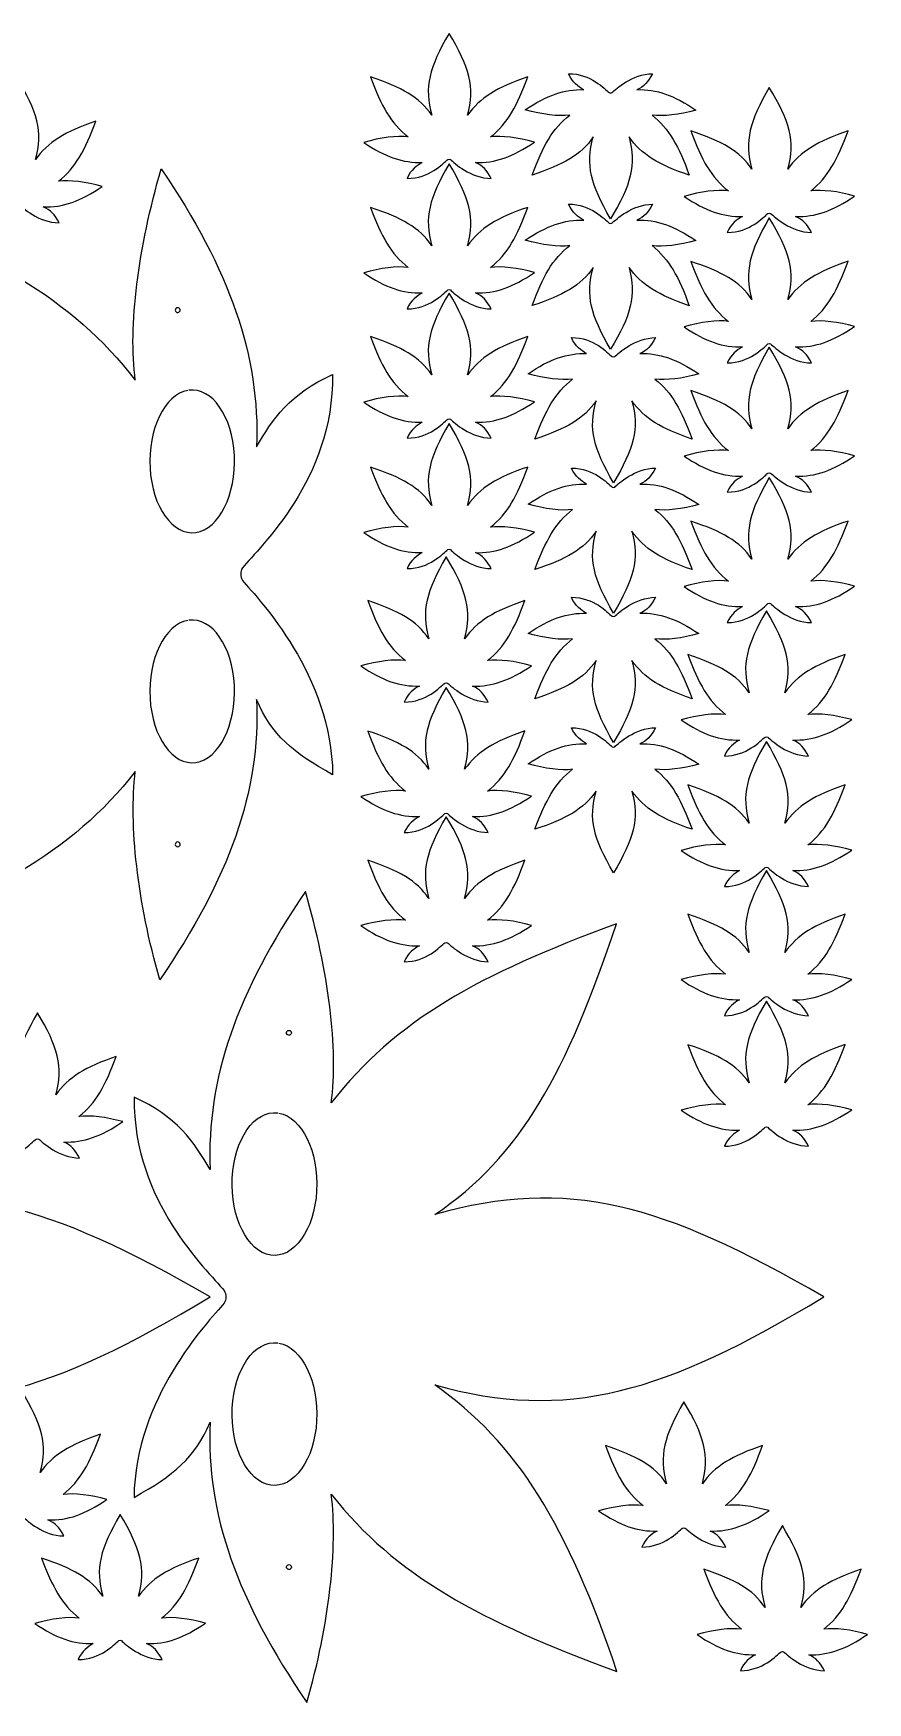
# Model space of a CAD drawing. Extents: x 21 to 5633, y 5 to 1405.
# Drawn here: x 4940 to 5633, y 5 to 1391 of the extents above; entities that cross this region are included whole.
import ezdxf

# ---------------------------------------------------------------- set-up
doc = ezdxf.new("R2010")
doc.units = 0
doc.layers.add('mascara_plano_de_corte', color=7, linetype='CONTINUOUS')

msp = doc.modelspace()

# ---------------------------------------------------------------- linework, layer by layer
at = {"layer": 'mascara_plano_de_corte', "color": 7}
for points in [[(5285.604868, 1390.849841)], [(5551.476861, 1346.052842)], [(5285.604868, 1282.541844)], [(5419.659865, 1236.970845)], [(5551.476861, 1237.744845)], [(5285.604868, 1175.283847)], [(5419.659865, 1128.662848)], [(5551.476861, 1130.486848)], [(5285.604868, 1066.974849)], [(5422.069864, 1017.892851)], [(5551.476861, 1022.17785)], [(5283.194868, 956.201852)], [(5422.069864, 909.584853)], [(5549.065861, 911.404853)], [(5283.194868, 847.892855)], [(5422.069864, 802.326856)], [(5549.065861, 803.095856)], [(5283.194868, 740.634857)], [(5422.069864, 694.017859)], [(5549.065861, 695.838859)], [(5549.065861, 587.529861)], [(4943.870876, 577.705862)], [(5087.128873, 341.967867)], [(5596.72986, 341.967867)], [(5480.542863, 254.79187)], [(5562.308861, 152.107872)]]:
    msp.add_lwpolyline(points, close=True, dxfattribs=at)
msp.add_lwpolyline([(5012.476875, 161.349872), (5012.476875, 161.349872), (5012.476875, 161.345872)], dxfattribs=at)
for points in [[(5285.604868, 1390.849841), (5269.202868, 1362.478842), (5264.687868, 1346.287842), (5271.218868, 1322.931843)], [(5300.960867, 1322.931843), (5307.390867, 1346.033842), (5302.440867, 1363.033842), (5285.604868, 1390.849841)], [(4942.210876, 1286.088844), (4948.636876, 1309.189843), (4943.690876, 1326.193843), (4926.851877, 1354.006842)], [(5271.218868, 1322.931843), (5261.104868, 1338.033843), (5246.401869, 1345.920842), (5220.460869, 1354.685842)], [(5220.460869, 1354.685842), (5229.358869, 1330.568843), (5237.292869, 1316.088843), (5251.737869, 1304.877843)], [(5350.995866, 1354.740842), (5325.667867, 1346.181842), (5311.050867, 1337.377843), (5300.960867, 1322.931843)], [(5320.050867, 1304.877843), (5334.288867, 1316.052843), (5342.167866, 1330.806843), (5350.995866, 1354.740842)], [(5348.874866, 1327.451843), (5366.554866, 1339.478843), (5381.452865, 1344.701842), (5397.421865, 1344.119842)], [(5384.808865, 1357.392842), (5403.194865, 1357.502842), (5414.745865, 1344.732842), (5418.558865, 1341.646842)], [(5397.421865, 1344.119842), (5392.733865, 1346.779842), (5388.026865, 1350.037842), (5384.808865, 1357.392842)], [(5420.745864, 1341.646842), (5424.167864, 1344.623842), (5437.397864, 1357.217842), (5454.644864, 1357.392842)], [(5454.644864, 1357.392842), (5450.812864, 1350.447842), (5447.726864, 1346.756842), (5441.526864, 1344.119842)], [(5441.526864, 1344.119842), (5457.698864, 1344.802842), (5472.640863, 1339.334843), (5490.468863, 1327.209843)], [(5551.476861, 1346.052842), (5535.073862, 1317.681843), (5530.558862, 1301.490843), (5537.089862, 1278.134844)], [(5566.831861, 1278.134844), (5573.261861, 1301.236843), (5568.315861, 1318.236843), (5551.476861, 1346.052842)], [(5418.558865, 1341.646842), (5419.183865, 1341.217842), (5420.167864, 1341.244842), (5420.745864, 1341.646842)], [(4992.245875, 1317.896843), (4966.913876, 1309.342843), (4952.296876, 1300.537843), (4942.210876, 1286.088844)], [(4961.300876, 1268.037844), (4975.538876, 1279.213844), (4983.417875, 1293.963844), (4992.245875, 1317.896843)], [(5385.792865, 1322.943843), (5376.358866, 1321.666843), (5362.851866, 1323.455843), (5348.874866, 1327.451843)], [(5354.515866, 1273.134844), (5363.413866, 1297.256844), (5371.347866, 1311.732843), (5385.792865, 1322.943843)], [(5490.468863, 1327.209843), (5476.761863, 1323.295843), (5463.390863, 1321.806843), (5454.104864, 1322.943843)], [(5454.104864, 1322.943843), (5468.343863, 1311.767843), (5476.222863, 1297.013844), (5485.050863, 1273.080844)], [(5251.737869, 1304.877843), (5242.304869, 1306.154843), (5228.796869, 1304.365843), (5214.81987, 1300.369843)], [(5356.413866, 1300.611843), (5342.706866, 1304.525843), (5329.335867, 1306.017843), (5320.050867, 1304.877843)], [(5405.272865, 1304.888843), (5395.159865, 1289.787844), (5380.456865, 1281.900844), (5354.515866, 1273.134844)], [(5419.659865, 1236.970845), (5403.257865, 1265.345844), (5398.741865, 1281.533844), (5405.272865, 1304.888843)], [(5435.015864, 1304.888843), (5441.444864, 1281.787844), (5436.499864, 1264.787844), (5419.659865, 1236.970845)], [(5485.050863, 1273.080844), (5459.722864, 1281.638844), (5445.104864, 1290.443844), (5435.015864, 1304.888843)], [(5537.089862, 1278.134844), (5526.979862, 1293.236844), (5512.272862, 1301.123843), (5486.331863, 1309.888843)], [(5486.331863, 1309.888843), (5495.229863, 1285.771844), (5503.163862, 1271.291844), (5517.608862, 1260.080844)], [(5616.86686, 1309.943843), (5591.53886, 1301.384843), (5576.921861, 1292.580844), (5566.831861, 1278.134844)], [(5585.92586, 1260.080844), (5600.15986, 1271.256844), (5608.03886, 1286.009844), (5616.86686, 1309.943843)], [(5214.81987, 1300.369843), (5232.499869, 1288.342844), (5247.397869, 1283.123844), (5263.366868, 1283.705844)], [(5307.472867, 1283.705844), (5323.644867, 1283.021844), (5338.585867, 1288.486844), (5356.413866, 1300.611843)], [(5025.112874, 1102.943848), (5019.038875, 1147.802847), (5027.546874, 1212.045846), (5046.546874, 1278.529844)], [(5046.546874, 1278.529844), (5103.745872, 1194.435846), (5128.581872, 1123.584848), (5125.812872, 1047.63185)], [(5250.753869, 1270.431844), (5269.140868, 1270.318844), (5280.690868, 1283.088844), (5284.503868, 1286.174844)], [(5263.366868, 1283.705844), (5258.679869, 1281.045844), (5253.972869, 1277.783844), (5250.753869, 1270.431844)], [(5285.604868, 1282.541844), (5269.202868, 1254.170845), (5264.687868, 1237.978845), (5271.218868, 1214.623846)], [(5284.503868, 1286.174844), (5285.128868, 1286.603844), (5286.112868, 1286.576844), (5286.690868, 1286.174844)], [(5300.960867, 1214.623846), (5307.390867, 1237.724845), (5302.440867, 1254.724845), (5285.604868, 1282.541844)], [(5286.690868, 1286.174844), (5290.112868, 1283.197844), (5303.343867, 1270.603844), (5320.589867, 1270.431844)], [(5320.589867, 1270.431844), (5316.757867, 1277.377844), (5313.671867, 1281.064844), (5307.472867, 1283.705844)], [(4948.722876, 1246.861845), (4964.890876, 1246.177845), (4979.835876, 1251.642845), (4997.659875, 1263.767844)], [(4997.659875, 1263.767844), (4983.956875, 1267.685844), (4970.581876, 1269.174844), (4961.300876, 1268.037844)], [(5517.608862, 1260.080844), (5508.179862, 1261.357844), (5494.671863, 1259.568845), (5480.690863, 1255.572845)], [(5622.284859, 1255.814845), (5608.58186, 1259.728845), (5595.20686, 1261.220844), (5585.92586, 1260.080844)], [(4788.22988, 1251.693845), (4902.933877, 1209.381846), (4971.792876, 1171.650847), (5025.112874, 1102.943848)], [(4927.940877, 1249.330845), (4931.362877, 1246.357845), (4944.589876, 1233.763845), (4961.839876, 1233.588845)], [(5384.808865, 1249.084845), (5403.194865, 1249.193845), (5414.745865, 1236.424845), (5418.558865, 1233.338845)], [(5397.421865, 1235.810845), (5392.733865, 1238.470845), (5388.026865, 1241.728845), (5384.808865, 1249.084845)], [(5420.745864, 1233.338845), (5424.167864, 1236.314845), (5437.397864, 1248.908845), (5454.644864, 1249.084845)], [(5454.644864, 1249.084845), (5450.812864, 1242.138845), (5447.726864, 1238.447845), (5441.526864, 1235.810845)], [(5480.690863, 1255.572845), (5498.370863, 1243.545845), (5513.269862, 1238.326845), (5529.237862, 1238.908845)], [(5573.343861, 1238.908845), (5589.51586, 1238.224845), (5604.45686, 1243.689845), (5622.284859, 1255.814845)], [(4961.839876, 1233.588845), (4958.007876, 1240.533845), (4954.921876, 1244.220845), (4948.722876, 1246.861845)], [(5271.218868, 1214.623846), (5261.104868, 1229.728845), (5246.401869, 1237.611845), (5220.460869, 1246.377845)], [(5220.460869, 1246.377845), (5229.358869, 1222.259845), (5237.292869, 1207.779846), (5251.737869, 1196.568846)], [(5350.995866, 1246.431845), (5325.667867, 1237.873845), (5311.050867, 1229.068845), (5300.960867, 1214.623846)], [(5320.050867, 1196.568846), (5334.288867, 1207.744846), (5342.167866, 1222.498845), (5350.995866, 1246.431845)], [(5348.874866, 1219.142846), (5366.554866, 1231.170845), (5381.452865, 1236.392845), (5397.421865, 1235.810845)], [(5418.558865, 1233.338845), (5419.183865, 1232.908845), (5420.167864, 1232.935845), (5420.745864, 1233.338845)], [(5441.526864, 1235.810845), (5457.698864, 1236.494845), (5472.640863, 1231.025845), (5490.468863, 1218.900846)], [(5516.624862, 1225.634845), (5535.011862, 1225.521845), (5546.562861, 1238.291845), (5550.374861, 1241.377845)], [(5529.237862, 1238.908845), (5524.550862, 1236.248845), (5519.843862, 1232.986845), (5516.624862, 1225.634845)], [(5551.476861, 1237.744845), (5535.073862, 1209.373846), (5530.558862, 1193.181846), (5537.089862, 1169.826847)], [(5550.374861, 1241.377845), (5550.999861, 1241.806845), (5551.983861, 1241.779845), (5552.562861, 1241.377845)], [(5566.831861, 1169.826847), (5573.261861, 1192.927846), (5568.315861, 1209.927846), (5551.476861, 1237.744845)], [(5552.562861, 1241.377845), (5555.983861, 1238.400845), (5569.214861, 1225.806845), (5586.46486, 1225.634845)], [(5586.46486, 1225.634845), (5582.62886, 1232.580845), (5579.546861, 1236.267845), (5573.343861, 1238.908845)], [(5385.792865, 1214.634846), (5376.358866, 1213.357846), (5362.851866, 1215.146846), (5348.874866, 1219.142846)], [(5354.515866, 1164.830847), (5363.413866, 1188.947846), (5371.347866, 1203.424846), (5385.792865, 1214.634846)], [(5490.468863, 1218.900846), (5476.761863, 1214.986846), (5463.390863, 1213.498846), (5454.104864, 1214.634846)], [(5454.104864, 1214.634846), (5468.343863, 1203.459846), (5476.222863, 1188.705846), (5485.050863, 1164.771847)], [(5251.737869, 1196.568846), (5242.304869, 1197.845846), (5228.796869, 1196.056846), (5214.81987, 1192.060846)], [(5214.81987, 1192.060846), (5232.499869, 1180.033846), (5247.397869, 1174.814847), (5263.366868, 1175.396847)], [(5307.472867, 1175.396847), (5323.644867, 1174.713847), (5338.585867, 1180.177846), (5356.413866, 1192.302846)], [(5356.413866, 1192.302846), (5342.706866, 1196.217846), (5329.335867, 1197.709846), (5320.050867, 1196.568846)], [(5405.272865, 1196.580846), (5395.159865, 1181.478846), (5380.456865, 1173.592847), (5354.515866, 1164.830847)], [(5419.659865, 1128.662848), (5403.257865, 1157.037847), (5398.741865, 1173.224847), (5405.272865, 1196.580846)], [(5435.015864, 1196.580846), (5441.444864, 1173.482847), (5436.499864, 1156.478847), (5419.659865, 1128.662848)], [(5485.050863, 1164.771847), (5459.722864, 1173.330847), (5445.104864, 1182.134846), (5435.015864, 1196.580846)], [(5537.089862, 1169.826847), (5526.979862, 1184.931846), (5512.272862, 1192.814846), (5486.331863, 1201.580846)], [(5486.331863, 1201.580846), (5495.229863, 1177.463847), (5503.163862, 1162.982847), (5517.608862, 1151.771847)], [(5616.86686, 1201.634846), (5591.53886, 1193.076846), (5576.921861, 1184.271846), (5566.831861, 1169.826847)], [(5585.92586, 1151.771847), (5600.15986, 1162.947847), (5608.03886, 1177.701847), (5616.86686, 1201.634846)], [(5250.753869, 1162.123847), (5269.140868, 1162.009847), (5280.690868, 1174.779847), (5284.503868, 1177.865847)], [(5284.503868, 1177.865847), (5285.128868, 1178.295847), (5286.112868, 1178.267847), (5286.690868, 1177.865847)], [(5286.690868, 1177.865847), (5290.112868, 1174.888847), (5303.343867, 1162.295847), (5320.589867, 1162.123847)], [(5263.366868, 1175.396847), (5258.679869, 1172.736847), (5253.972869, 1169.474847), (5250.753869, 1162.123847)], [(5285.604868, 1175.283847), (5269.202868, 1146.912847), (5264.687868, 1130.720848), (5271.218868, 1107.365848)], [(5300.960867, 1107.365848), (5307.390867, 1130.467848), (5302.440867, 1147.467847), (5285.604868, 1175.283847)], [(5320.589867, 1162.123847), (5316.757867, 1169.068847), (5313.671867, 1172.756847), (5307.472867, 1175.396847)], [(5060.112873, 1163.158847), (5059.011874, 1163.045847), (5058.202874, 1162.064847), (5058.308874, 1160.959847)], [(5058.308874, 1160.959847), (5058.413874, 1159.853847), (5059.390874, 1159.041847), (5060.495873, 1159.142847)], [(5062.327873, 1161.318847), (5062.237873, 1162.424847), (5061.269873, 1163.248847), (5060.163873, 1163.162847)], [(5060.495873, 1159.142847), (5061.601873, 1159.240847), (5062.421873, 1160.213847), (5062.327873, 1161.318847)], [(5517.608862, 1151.771847), (5508.179862, 1153.049847), (5494.671863, 1151.259847), (5480.690863, 1147.263847)], [(5622.284859, 1147.506847), (5608.58186, 1151.420847), (5595.20686, 1152.912847), (5585.92586, 1151.771847)], [(5271.218868, 1107.365848), (5261.104868, 1122.470848), (5246.401869, 1130.353848), (5220.460869, 1139.119848)], [(5220.460869, 1139.119848), (5229.358869, 1115.002848), (5237.292869, 1100.521848), (5251.737869, 1089.310849)], [(5350.995866, 1139.174848), (5325.667867, 1130.615848), (5311.050867, 1121.810848), (5300.960867, 1107.365848)], [(5320.050867, 1089.310849), (5334.288867, 1100.490848), (5342.167866, 1115.240848), (5350.995866, 1139.174848)], [(5387.218865, 1138.310848), (5405.604865, 1138.420848), (5417.155865, 1125.650848), (5420.968864, 1122.568848)], [(5399.831865, 1125.037848), (5395.147865, 1127.697848), (5390.437865, 1130.955848), (5387.218865, 1138.310848)], [(5423.159864, 1122.568848), (5426.577864, 1125.541848), (5439.808864, 1138.134848), (5457.058864, 1138.310848)], [(5457.058864, 1138.310848), (5453.222864, 1131.365848), (5450.140864, 1127.674848), (5443.937864, 1125.037848)], [(5480.690863, 1147.263847), (5498.370863, 1135.240848), (5513.269862, 1130.017848), (5529.237862, 1130.599848)], [(5573.343861, 1130.599848), (5589.51586, 1129.916848), (5604.45686, 1135.381848), (5622.284859, 1147.506847)], [(5351.284866, 1108.369848), (5368.964866, 1120.396848), (5383.862865, 1125.619848), (5399.831865, 1125.037848)], [(5420.968864, 1122.568848), (5421.593864, 1122.134848), (5422.577864, 1122.166848), (5423.159864, 1122.568848)], [(5443.937864, 1125.037848), (5460.108863, 1125.720848), (5475.050863, 1120.256848), (5492.878863, 1108.131848)], [(5516.624862, 1117.326848), (5535.011862, 1117.213848), (5546.562861, 1129.982848), (5550.374861, 1133.068848)], [(5529.237862, 1130.599848), (5524.550862, 1127.939848), (5519.843862, 1124.677848), (5516.624862, 1117.326848)], [(5551.476861, 1130.486848), (5535.073862, 1102.115848), (5530.558862, 1085.924849), (5537.089862, 1062.568849)], [(5550.374861, 1133.068848), (5550.999861, 1133.498848), (5551.983861, 1133.470848), (5552.562861, 1133.068848)], [(5566.831861, 1062.568849), (5573.261861, 1085.670849), (5568.315861, 1102.670848), (5551.476861, 1130.486848)], [(5552.562861, 1133.068848), (5555.983861, 1130.092848), (5569.214861, 1117.498848), (5586.46486, 1117.326848)], [(5586.46486, 1117.326848), (5582.62886, 1124.271848), (5579.546861, 1127.959848), (5573.343861, 1130.599848)], [(5107.366872, 1040.46785), (5105.772872, 1072.916849), (5088.917873, 1097.107849), (5069.632873, 1094.623849)], [(5188.94087, 1107.627848), (5189.46887, 1020.18585), (5128.733872, 965.248852), (5114.065872, 947.111852)], [(5125.812872, 1047.63185), (5138.460872, 1069.924849), (5153.964871, 1092.318849), (5188.94087, 1107.627848)], [(5388.202865, 1103.861848), (5378.772866, 1102.588848), (5365.265866, 1104.373848), (5351.284866, 1108.369848)], [(5356.925866, 1054.05685), (5365.823866, 1078.174849), (5373.757866, 1092.650849), (5388.202865, 1103.861848)], [(5492.878863, 1108.131848), (5479.175863, 1104.213848), (5465.800863, 1102.724848), (5456.519864, 1103.861848)], [(5456.519864, 1103.861848), (5470.753863, 1092.685849), (5478.632863, 1077.931849), (5487.460863, 1054.00285)], [(5068.769873, 1094.494849), (5049.530874, 1091.209849), (5035.476874, 1062.385849), (5037.308874, 1029.97085)], [(5251.737869, 1089.310849), (5242.304869, 1090.588849), (5228.796869, 1088.799849), (5214.81987, 1084.806849)], [(5214.81987, 1084.806849), (5232.499869, 1072.779849), (5247.397869, 1067.556849), (5263.366868, 1068.138849)], [(5307.472867, 1068.138849), (5323.644867, 1067.455849), (5338.585867, 1072.920849), (5356.413866, 1085.045849)], [(5356.413866, 1085.045849), (5342.706866, 1088.959849), (5329.335867, 1090.451849), (5320.050867, 1089.310849)], [(5407.683865, 1085.810849), (5397.573865, 1070.705849), (5382.866865, 1062.818849), (5356.925866, 1054.05685)], [(5422.069864, 1017.892851), (5405.667865, 1046.26385), (5401.151865, 1062.451849), (5407.683865, 1085.810849)], [(5437.425864, 1085.810849), (5443.854864, 1062.709849), (5438.909864, 1045.70585), (5422.069864, 1017.892851)], [(5487.460863, 1054.00285), (5462.132863, 1062.556849), (5447.515864, 1071.361849), (5437.425864, 1085.810849)], [(5537.089862, 1062.568849), (5526.979862, 1077.674849), (5512.272862, 1085.556849), (5486.331863, 1094.322849)], [(5486.331863, 1094.322849), (5495.229863, 1070.205849), (5503.163862, 1055.72485), (5517.608862, 1044.51385)], [(5616.86686, 1094.377849), (5591.53886, 1085.818849), (5576.921861, 1077.013849), (5566.831861, 1062.568849)], [(5585.92586, 1044.51385), (5600.15986, 1055.69385), (5608.03886, 1070.443849), (5616.86686, 1094.377849)], [(5250.753869, 1054.86585), (5269.140868, 1054.75285), (5280.690868, 1067.525849), (5284.503868, 1070.607849)], [(5263.366868, 1068.138849), (5258.679869, 1065.478849), (5253.972869, 1062.220849), (5250.753869, 1054.86585)], [(5285.604868, 1066.974849), (5269.202868, 1038.60385), (5264.687868, 1022.41285), (5271.218868, 999.056851)], [(5284.503868, 1070.607849), (5285.128868, 1071.037849), (5286.112868, 1071.009849), (5286.690868, 1070.607849)], [(5300.960867, 999.056851), (5307.390867, 1022.15885), (5302.440867, 1039.15885), (5285.604868, 1066.974849)], [(5286.690868, 1070.607849), (5290.112868, 1067.631849), (5303.343867, 1055.03785), (5320.589867, 1054.86585)], [(5320.589867, 1054.86585), (5316.757867, 1061.810849), (5313.671867, 1065.498849), (5307.472867, 1068.138849)], [(5075.433873, 976.599852), (5094.698873, 979.486852), (5108.960872, 1008.013851), (5107.366872, 1040.46785)], [(5517.608862, 1044.51385), (5508.179862, 1045.79185), (5494.671863, 1044.00285), (5480.690863, 1040.00985)], [(5480.690863, 1040.00985), (5498.370863, 1027.98285), (5513.269862, 1022.75985), (5529.237862, 1023.34285)], [(5573.343861, 1023.34285), (5589.51586, 1022.65885), (5604.45686, 1028.12385), (5622.284859, 1040.24885)], [(5622.284859, 1040.24885), (5608.58186, 1044.16285), (5595.20686, 1045.65485), (5585.92586, 1044.51385)], [(5037.308874, 1029.97085), (5039.140874, 997.556851), (5056.171874, 973.717852), (5075.433873, 976.599852)], [(5271.218868, 999.056851), (5261.104868, 1014.162851), (5246.401869, 1022.04585), (5220.460869, 1030.81085)], [(5220.460869, 1030.81085), (5229.358869, 1006.693851), (5237.292869, 992.213851), (5251.737869, 981.002851)], [(5350.995866, 1030.86585), (5325.667867, 1022.30685), (5311.050867, 1013.502851), (5300.960867, 999.056851)], [(5320.050867, 981.002851), (5334.288867, 992.181851), (5342.167866, 1006.931851), (5350.995866, 1030.86585)], [(5387.218865, 1030.00285), (5405.604865, 1030.11185), (5417.155865, 1017.342851), (5420.968864, 1014.259851)], [(5399.831865, 1016.728851), (5395.147865, 1019.388851), (5390.437865, 1022.64685), (5387.218865, 1030.00285)], [(5423.159864, 1014.259851), (5426.577864, 1017.232851), (5439.808864, 1029.82685), (5457.058864, 1030.00285)], [(5457.058864, 1030.00285), (5453.222864, 1023.05685), (5450.140864, 1019.369851), (5443.937864, 1016.728851)], [(5516.624862, 1010.068851), (5535.011862, 1009.955851), (5546.562861, 1022.72885), (5550.374861, 1025.81085)], [(5550.374861, 1025.81085), (5550.999861, 1026.24085), (5551.983861, 1026.21385), (5552.562861, 1025.81085)], [(5552.562861, 1025.81085), (5555.983861, 1022.83485), (5569.214861, 1010.240851), (5586.46486, 1010.068851)], [(5351.284866, 1000.060851), (5368.964866, 1012.088851), (5383.862865, 1017.310851), (5399.831865, 1016.728851)], [(5420.968864, 1014.259851), (5421.593864, 1013.826851), (5422.577864, 1013.857851), (5423.159864, 1014.259851)], [(5443.937864, 1016.728851), (5460.108863, 1017.412851), (5475.050863, 1011.947851), (5492.878863, 999.822851)], [(5529.237862, 1023.34285), (5524.550862, 1020.68185), (5519.843862, 1017.424851), (5516.624862, 1010.068851)], [(5551.476861, 1022.17785), (5535.073862, 993.806851), (5530.558862, 977.615852), (5537.089862, 954.259852)], [(5566.831861, 954.259852), (5573.261861, 977.361852), (5568.315861, 994.361851), (5551.476861, 1022.17785)], [(5586.46486, 1010.068851), (5582.62886, 1017.013851), (5579.546861, 1020.70185), (5573.343861, 1023.34285)], [(5388.202865, 995.552851), (5378.772866, 994.279851), (5365.265866, 996.064851), (5351.284866, 1000.060851)], [(5492.878863, 999.822851), (5479.175863, 995.904851), (5465.800863, 994.416851), (5456.519864, 995.552851)], [(5356.925866, 945.748852), (5365.823866, 969.865852), (5373.757866, 984.342851), (5388.202865, 995.552851)], [(5456.519864, 995.552851), (5470.753863, 984.377851), (5478.632863, 969.627852), (5487.460863, 945.693852)], [(5537.089862, 954.259852), (5526.979862, 969.365852), (5512.272862, 977.248852), (5486.331863, 986.013851)], [(5486.331863, 986.013851), (5495.229863, 961.896852), (5503.163862, 947.416852), (5517.608862, 936.205853)], [(5616.86686, 986.068851), (5591.53886, 977.509852), (5576.921861, 968.705852), (5566.831861, 954.259852)], [(5585.92586, 936.205853), (5600.15986, 947.384852), (5608.03886, 962.134852), (5616.86686, 986.068851)], [(5251.737869, 981.002851), (5242.304869, 982.279851), (5228.796869, 980.490851), (5214.81987, 976.498852)], [(5214.81987, 976.498852), (5232.499869, 964.470852), (5247.397869, 959.248852), (5263.366868, 959.830852)], [(5307.472867, 959.830852), (5323.644867, 959.146852), (5338.585867, 964.611852), (5356.413866, 976.736852)], [(5356.413866, 976.736852), (5342.706866, 980.650851), (5329.335867, 982.142851), (5320.050867, 981.002851)], [(5407.683865, 977.502852), (5397.573865, 962.396852), (5382.866865, 954.509852), (5356.925866, 945.748852)], [(5422.069864, 909.584853), (5405.667865, 937.955853), (5401.151865, 954.146852), (5407.683865, 977.502852)], [(5437.425864, 977.502852), (5443.854864, 954.400852), (5438.909864, 937.396853), (5422.069864, 909.584853)], [(5487.460863, 945.693852), (5462.132863, 954.248852), (5447.515864, 963.052852), (5437.425864, 977.502852)], [(5250.753869, 946.556852), (5269.140868, 946.443852), (5280.690868, 959.217852), (5284.503868, 962.299852)], [(5263.366868, 959.830852), (5258.679869, 957.170852), (5253.972869, 953.912852), (5250.753869, 946.556852)], [(5283.194868, 956.201852), (5266.792868, 927.830853), (5262.272868, 911.638853), (5268.808868, 888.283854)], [(5298.550868, 888.283854), (5304.979867, 911.384853), (5300.030867, 928.388853), (5283.194868, 956.201852)], [(5284.503868, 962.299852), (5285.128868, 962.728852), (5286.112868, 962.701852), (5286.690868, 962.299852)], [(5286.690868, 962.299852), (5290.112868, 959.322852), (5303.343867, 946.728852), (5320.589867, 946.556852)], [(5320.589867, 946.556852), (5316.757867, 953.502852), (5313.671867, 957.189852), (5307.472867, 959.830852)], [(5114.065872, 947.111852), (5112.019872, 944.138852), (5112.155872, 939.451853), (5114.065872, 936.701853)], [(5114.065872, 936.701853), (5128.218872, 920.435853), (5188.11287, 857.517855), (5188.94087, 775.482857)], [(5517.608862, 936.205853), (5508.179862, 937.482853), (5494.671863, 935.693853), (5480.690863, 931.701853)], [(5480.690863, 931.701853), (5498.370863, 919.674853), (5513.269862, 914.451853), (5529.237862, 915.033853)], [(5573.343861, 915.033853), (5589.51586, 914.349853), (5604.45686, 919.814853), (5622.284859, 931.939853)], [(5622.284859, 931.939853), (5608.58186, 935.853853), (5595.20686, 937.345853), (5585.92586, 936.205853)], [(5268.808868, 888.283854), (5258.694869, 903.388853), (5243.987869, 911.275853), (5218.05087, 920.037853)], [(5218.05087, 920.037853), (5226.948869, 895.920854), (5234.882869, 881.439854), (5249.327869, 870.228854)], [(5348.585866, 920.092853), (5323.257867, 911.537853), (5308.640867, 902.732853), (5298.550868, 888.283854)], [(5317.640867, 870.228854), (5331.878867, 881.408854), (5339.757867, 896.158854), (5348.585866, 920.092853)], [(5387.218865, 922.744853), (5405.604865, 922.857853), (5417.155865, 910.084853), (5420.968864, 907.002853)], [(5399.831865, 909.470853), (5395.147865, 912.131853), (5390.437865, 915.388853), (5387.218865, 922.744853)], [(5423.159864, 907.002853), (5426.577864, 909.974853), (5439.808864, 922.568853), (5457.058864, 922.744853)], [(5457.058864, 922.744853), (5453.222864, 915.799853), (5450.140864, 912.111853), (5443.937864, 909.470853)], [(5516.624862, 901.759853), (5535.011862, 901.646853), (5546.562861, 914.420853), (5550.374861, 917.502853)], [(5529.237862, 915.033853), (5524.550862, 912.373853), (5519.843862, 909.115853), (5516.624862, 901.759853)], [(5550.374861, 917.502853), (5550.999861, 917.931853), (5551.983861, 917.904853), (5552.562861, 917.502853)], [(5552.562861, 917.502853), (5555.983861, 914.525853), (5569.214861, 901.931853), (5586.46486, 901.759853)], [(5586.46486, 901.759853), (5582.62886, 908.705853), (5579.546861, 912.392853), (5573.343861, 915.033853)], [(5068.769873, 903.541853), (5049.530874, 900.256853), (5035.476874, 871.431854), (5037.308874, 839.017855)], [(5107.366872, 849.513855), (5105.772872, 881.963854), (5088.917873, 906.154853), (5069.632873, 903.670853)], [(5351.284866, 892.802854), (5368.964866, 904.830853), (5383.862865, 910.052853), (5399.831865, 909.470853)], [(5420.968864, 907.002853), (5421.593864, 906.572853), (5422.577864, 906.599853), (5423.159864, 907.002853)], [(5443.937864, 909.470853), (5460.108863, 910.154853), (5475.050863, 904.689853), (5492.878863, 892.564854)], [(5549.065861, 911.404853), (5532.663862, 883.033854), (5528.147862, 866.842854), (5534.679862, 843.486855)], [(5564.421861, 843.486855), (5570.851861, 866.588854), (5565.901861, 883.592854), (5549.065861, 911.404853)], [(5388.202865, 888.299854), (5378.772866, 887.021854), (5365.265866, 888.810854), (5351.284866, 892.802854)], [(5356.925866, 838.490855), (5365.823866, 862.607854), (5373.757866, 877.088854), (5388.202865, 888.299854)], [(5492.878863, 892.564854), (5479.175863, 888.646854), (5465.800863, 887.158854), (5456.519864, 888.299854)], [(5456.519864, 888.299854), (5470.753863, 877.119854), (5478.632863, 862.369854), (5487.460863, 838.435855)], [(5534.679862, 843.486855), (5524.565862, 858.592855), (5509.862862, 866.478854), (5483.921863, 875.240854)], [(5483.921863, 875.240854), (5492.819863, 851.123855), (5500.753862, 836.642855), (5515.198862, 825.431855)], [(5614.45686, 875.295854), (5589.12886, 866.740854), (5574.511861, 857.935855), (5564.421861, 843.486855)], [(5583.51186, 825.431855), (5597.74986, 836.611855), (5605.62886, 851.361855), (5614.45686, 875.295854)], [(5249.327869, 870.228854), (5239.894869, 871.506854), (5226.386869, 869.717854), (5212.40987, 865.724854)], [(5212.40987, 865.724854), (5230.089869, 853.697855), (5244.987869, 848.474855), (5260.956868, 849.056855)], [(5305.062867, 849.056855), (5321.233867, 848.373855), (5336.175867, 853.838855), (5353.999866, 865.963854)], [(5353.999866, 865.963854), (5340.296866, 869.881854), (5326.925867, 871.369854), (5317.640867, 870.228854)], [(5407.683865, 870.244854), (5397.573865, 855.138855), (5382.866865, 847.252855), (5356.925866, 838.490855)], [(5422.069864, 802.326856), (5405.667865, 830.697855), (5401.151865, 846.888855), (5407.683865, 870.244854)], [(5437.425864, 870.244854), (5443.854864, 847.142855), (5438.909864, 830.138855), (5422.069864, 802.326856)], [(5487.460863, 838.435855), (5462.132863, 846.990855), (5447.515864, 855.795855), (5437.425864, 870.244854)], [(5075.433873, 785.646856), (5094.698873, 788.533856), (5108.960872, 817.064856), (5107.366872, 849.513855)], [(5248.343869, 835.783855), (5266.726868, 835.674855), (5278.280868, 848.443855), (5282.093868, 851.525855)], [(5260.956868, 849.056855), (5256.269869, 846.396855), (5251.562869, 843.138855), (5248.343869, 835.783855)], [(5283.194868, 847.892855), (5266.792868, 819.521856), (5262.272868, 803.330856), (5268.808868, 779.974857)], [(5282.093868, 851.525855), (5282.718868, 851.959855), (5283.702868, 851.927855), (5284.280868, 851.525855)], [(5298.550868, 779.974857), (5304.979867, 803.076856), (5300.030867, 820.080855), (5283.194868, 847.892855)], [(5284.280868, 851.525855), (5287.702868, 848.552855), (5300.933867, 835.959855), (5318.179867, 835.783855)], [(5318.179867, 835.783855), (5314.347867, 842.728855), (5311.261867, 846.416855), (5305.062867, 849.056855)], [(5037.308874, 839.017855), (5039.140874, 806.603856), (5056.171874, 782.763856), (5075.433873, 785.646856)], [(5125.812872, 837.865855), (5129.062872, 760.967857), (5103.065872, 689.896859), (5045.405874, 605.119861)], [(5188.94087, 775.482857), (5155.905871, 793.713856), (5138.362872, 808.381856), (5125.812872, 837.865855)], [(5515.198862, 825.431855), (5505.765862, 826.709855), (5492.257863, 824.920855), (5478.280863, 820.927855)], [(5478.280863, 820.927855), (5495.960863, 808.900856), (5510.858862, 803.677856), (5526.827862, 804.259856)], [(5570.933861, 804.259856), (5587.10486, 803.576856), (5602.04686, 809.041856), (5619.87486, 821.166855)], [(5619.87486, 821.166855), (5606.16786, 825.084855), (5592.79686, 826.572855), (5583.51186, 825.431855)], [(5268.808868, 779.974857), (5258.694869, 795.080856), (5243.987869, 802.967856), (5218.05087, 811.728856)], [(5218.05087, 811.728856), (5226.948869, 787.611856), (5234.882869, 773.131857), (5249.327869, 761.924857)], [(5348.585866, 811.783856), (5323.257867, 803.228856), (5308.640867, 794.424856), (5298.550868, 779.974857)], [(5317.640867, 761.924857), (5331.878867, 773.099857), (5339.757867, 787.849856), (5348.585866, 811.783856)], [(5387.218865, 814.435856), (5405.604865, 814.549856), (5417.155865, 801.775856), (5420.968864, 798.693856)], [(5399.831865, 801.162856), (5395.147865, 803.822856), (5390.437865, 807.080856), (5387.218865, 814.435856)], [(5423.159864, 798.693856), (5426.577864, 801.666856), (5439.808864, 814.259856), (5457.058864, 814.435856)], [(5457.058864, 814.435856), (5453.222864, 807.490856), (5450.140864, 803.802856), (5443.937864, 801.162856)], [(5514.214862, 790.986856), (5532.601862, 790.877856), (5544.151861, 803.646856), (5547.964861, 806.728856)], [(5526.827862, 804.259856), (5522.140862, 801.599856), (5517.433862, 798.342856), (5514.214862, 790.986856)], [(5547.964861, 806.728856), (5548.589861, 807.162856), (5549.573861, 807.131856), (5550.151861, 806.728856)], [(5550.151861, 806.728856), (5553.573861, 803.756856), (5566.804861, 791.162856), (5584.05086, 790.986856)], [(5584.05086, 790.986856), (5580.21886, 797.931856), (5577.132861, 801.619856), (5570.933861, 804.259856)], [(5351.284866, 784.494856), (5368.964866, 796.521856), (5383.862865, 801.744856), (5399.831865, 801.162856)], [(5420.968864, 798.693856), (5421.593864, 798.263856), (5422.577864, 798.291856), (5423.159864, 798.693856)], [(5443.937864, 801.162856), (5460.108863, 801.845856), (5475.050863, 796.381856), (5492.878863, 784.256856)], [(5549.065861, 803.095856), (5532.663862, 774.724857), (5528.147862, 758.533857), (5534.679862, 735.177858)], [(5564.421861, 735.177858), (5570.851861, 758.279857), (5565.901861, 775.283857), (5549.065861, 803.095856)], [(5025.112874, 778.045857), (4971.952876, 710.330858), (4901.792877, 672.865859), (4787.96888, 630.88186)], [(5045.405874, 605.119861), (5026.780874, 670.291859), (5019.694875, 733.896858), (5025.112874, 778.045857)], [(5388.202865, 779.990857), (5378.772866, 778.713857), (5365.265866, 780.502856), (5351.284866, 784.494856)], [(5356.925866, 730.181858), (5365.823866, 754.299857), (5373.757866, 768.779857), (5388.202865, 779.990857)], [(5492.878863, 784.256856), (5479.175863, 780.338856), (5465.800863, 778.849857), (5456.519864, 779.990857)], [(5456.519864, 779.990857), (5470.753863, 768.810857), (5478.632863, 754.060857), (5487.460863, 730.127858)], [(5249.327869, 761.924857), (5239.894869, 763.197857), (5226.386869, 761.408857), (5212.40987, 757.416857)], [(5353.999866, 757.654857), (5340.296866, 761.572857), (5326.925867, 763.060857), (5317.640867, 761.924857)], [(5534.679862, 735.177858), (5524.565862, 750.283857), (5509.862862, 758.170857), (5483.921863, 766.931857)], [(5483.921863, 766.931857), (5492.819863, 742.814857), (5500.753862, 728.334858), (5515.198862, 717.127858)], [(5614.45686, 766.986857), (5589.12886, 758.431857), (5574.511861, 749.627857), (5564.421861, 735.177858)], [(5583.51186, 717.127858), (5597.74986, 728.302858), (5605.62886, 743.052857), (5614.45686, 766.986857)], [(5212.40987, 757.416857), (5230.089869, 745.388857), (5244.987869, 740.166857), (5260.956868, 740.748857)], [(5305.062867, 740.748857), (5321.233867, 740.064857), (5336.175867, 745.529857), (5353.999866, 757.654857)], [(5407.683865, 761.935857), (5397.573865, 746.830857), (5382.866865, 738.943858), (5356.925866, 730.181858)], [(5422.069864, 694.017859), (5405.667865, 722.388858), (5401.151865, 738.580858), (5407.683865, 761.935857)], [(5437.425864, 761.935857), (5443.854864, 738.834858), (5438.909864, 721.830858), (5422.069864, 694.017859)], [(5487.460863, 730.127858), (5462.132863, 738.681858), (5447.515864, 747.486857), (5437.425864, 761.935857)], [(5248.343869, 727.474858), (5266.726868, 727.365858), (5278.280868, 740.134857), (5282.093868, 743.217857)], [(5260.956868, 740.748857), (5256.269869, 738.088858), (5251.562869, 734.830858), (5248.343869, 727.474858)], [(5283.194868, 740.634857), (5266.792868, 712.263858), (5262.272868, 696.076859), (5268.808868, 672.717859)], [(5282.093868, 743.217857), (5282.718868, 743.650857), (5283.702868, 743.619857), (5284.280868, 743.217857)], [(5298.550868, 672.717859), (5304.979867, 695.818859), (5300.030867, 712.822858), (5283.194868, 740.634857)], [(5284.280868, 743.217857), (5287.702868, 740.244857), (5300.933867, 727.650858), (5318.179867, 727.474858)], [(5318.179867, 727.474858), (5314.347867, 734.420858), (5311.261867, 738.107858), (5305.062867, 740.748857)], [(5060.112873, 719.670858), (5059.011874, 719.560858), (5058.202874, 718.576858), (5058.308874, 717.470858)], [(5058.308874, 717.470858), (5058.413874, 716.369858), (5059.390874, 715.556858), (5060.495873, 715.654858)], [(5062.327873, 717.830858), (5062.237873, 718.935858), (5061.269873, 719.760858), (5060.163873, 719.674858)], [(5060.495873, 715.654858), (5061.601873, 715.752858), (5062.421873, 716.724858), (5062.327873, 717.830858)], [(5515.198862, 717.127858), (5505.765862, 718.400858), (5492.257863, 716.611858), (5478.280863, 712.619858)], [(5478.280863, 712.619858), (5495.960863, 700.592858), (5510.858862, 695.369859), (5526.827862, 695.951859)], [(5570.933861, 695.951859), (5587.10486, 695.267859), (5602.04686, 700.732858), (5619.87486, 712.857858)], [(5619.87486, 712.857858), (5606.16786, 716.775858), (5592.79686, 718.263858), (5583.51186, 717.127858)], [(5268.808868, 672.717859), (5258.694869, 687.822859), (5243.987869, 695.709859), (5218.05087, 704.470858)], [(5218.05087, 704.470858), (5226.948869, 680.353859), (5234.882869, 665.877859), (5249.327869, 654.66686)], [(5348.585866, 704.525858), (5323.257867, 695.970859), (5308.640867, 687.166859), (5298.550868, 672.717859)], [(5317.640867, 654.66686), (5331.878867, 665.842859), (5339.757867, 680.595859), (5348.585866, 704.525858)], [(5514.214862, 682.677859), (5532.601862, 682.568859), (5544.151861, 695.338859), (5547.964861, 698.420859)], [(5526.827862, 695.951859), (5522.140862, 693.291859), (5517.433862, 690.033859), (5514.214862, 682.677859)], [(5549.065861, 695.838859), (5532.663862, 667.467859), (5528.147862, 651.27986), (5534.679862, 627.92086)], [(5547.964861, 698.420859), (5548.589861, 698.853859), (5549.573861, 698.822859), (5550.151861, 698.420859)], [(5564.421861, 627.92086), (5570.851861, 651.02186), (5565.901861, 668.025859), (5549.065861, 695.838859)], [(5550.151861, 698.420859), (5553.573861, 695.447859), (5566.804861, 682.853859), (5584.05086, 682.677859)], [(5584.05086, 682.677859), (5580.21886, 689.623859), (5577.132861, 693.310859), (5570.933861, 695.951859)], [(5166.417871, 678.619859), (5109.218872, 594.521861), (5084.382873, 523.670863), (5087.151873, 447.720865)], [(5187.85187, 503.033863), (5193.92587, 547.888862), (5185.41787, 612.131861), (5166.417871, 678.619859)], [(5424.733864, 651.77986), (5310.030867, 609.470861), (5241.167869, 571.740862), (5187.85187, 503.033863)], [(5249.327869, 654.66686), (5239.894869, 655.93986), (5226.386869, 654.15486), (5212.40987, 650.15886)], [(5273.714868, 410.384866), (5345.550866, 458.474865), (5383.054865, 528.416863), (5424.733864, 651.77986)], [(5353.999866, 650.39686), (5340.296866, 654.31486), (5326.925867, 655.80286), (5317.640867, 654.66686)], [(5534.679862, 627.92086), (5524.565862, 643.02586), (5509.862862, 650.91286), (5483.921863, 659.67486)], [(5483.921863, 659.67486), (5492.819863, 635.55686), (5500.753862, 621.08086), (5515.198862, 609.869861)], [(5614.45686, 659.72886), (5589.12886, 651.17486), (5574.511861, 642.36986), (5564.421861, 627.92086)], [(5583.51186, 609.869861), (5597.74986, 621.04586), (5605.62886, 635.79986), (5614.45686, 659.72886)], [(5212.40987, 650.15886), (5230.089869, 638.13186), (5244.987869, 632.90886), (5260.956868, 633.49086)], [(5305.062867, 633.49086), (5321.233867, 632.80686), (5336.175867, 638.27186), (5353.999866, 650.39686)], [(5248.343869, 620.21786), (5266.726868, 620.10786), (5278.280868, 632.87786), (5282.093868, 635.95986)], [(5260.956868, 633.49086), (5256.269869, 630.83086), (5251.562869, 627.57286), (5248.343869, 620.21786)], [(5282.093868, 635.95986), (5282.718868, 636.39286), (5283.702868, 636.36186), (5284.280868, 635.95986)], [(5284.280868, 635.95986), (5287.702868, 632.98686), (5300.933867, 620.39286), (5318.179867, 620.21786)], [(5318.179867, 620.21786), (5314.347867, 627.16286), (5311.261867, 630.85386), (5305.062867, 633.49086)], [(5515.198862, 609.869861), (5505.765862, 611.146861), (5492.257863, 609.357861), (5478.280863, 605.361861)], [(5619.87486, 605.599861), (5606.16786, 609.517861), (5592.79686, 611.006861), (5583.51186, 609.869861)], [(5478.280863, 605.361861), (5495.960863, 593.334861), (5510.858862, 588.111861), (5526.827862, 588.693861)], [(5570.933861, 588.693861), (5587.10486, 588.009861), (5602.04686, 593.478861), (5619.87486, 605.599861)], [(5514.214862, 575.420862), (5532.601862, 575.310862), (5544.151861, 588.080861), (5547.964861, 591.162861)], [(5526.827862, 588.693861), (5522.140862, 586.033861), (5517.433862, 582.775861), (5514.214862, 575.420862)], [(5549.065861, 587.529861), (5532.663862, 559.158862), (5528.147862, 542.970862), (5534.679862, 519.611863)], [(5547.964861, 591.162861), (5548.589861, 591.595861), (5549.573861, 591.564861), (5550.151861, 591.162861)], [(5564.421861, 519.611863), (5570.851861, 542.713862), (5565.901861, 559.717862), (5549.065861, 587.529861)], [(5550.151861, 591.162861), (5553.573861, 588.189861), (5566.804861, 575.595862), (5584.05086, 575.420862)], [(5584.05086, 575.420862), (5580.21886, 582.365861), (5577.132861, 586.056861), (5570.933861, 588.693861)], [(4943.870876, 577.705862), (4927.468877, 549.334862), (4922.948877, 533.142863), (4929.483877, 509.787863)], [(4959.226876, 509.787863), (4965.655876, 532.888863), (4960.706876, 549.888862), (4943.870876, 577.705862)], [(5152.468871, 559.228862), (5151.362871, 559.326862), (5150.542871, 560.299862), (5150.636871, 561.404862)], [(5150.636871, 561.404862), (5150.726871, 562.509862), (5151.694871, 563.334862), (5152.800871, 563.252862)], [(5154.655871, 561.049862), (5154.550871, 559.943862), (5153.573871, 559.131862), (5152.468871, 559.228862)], [(5152.847871, 563.244862), (5153.952871, 563.134862), (5154.761871, 562.150862), (5154.655871, 561.049862)], [(5009.261875, 541.595862), (4983.933875, 533.037863), (4969.315876, 524.232863), (4959.226876, 509.787863)], [(4978.315876, 491.732864), (4992.554875, 502.912863), (5000.433875, 517.662863), (5009.261875, 541.595862)], [(5534.679862, 519.611863), (5524.565862, 534.717863), (5509.862862, 542.603862), (5483.921863, 551.365862)], [(5483.921863, 551.365862), (5492.819863, 527.248863), (5500.753862, 512.771863), (5515.198862, 501.560863)], [(5614.45686, 551.424862), (5589.12886, 542.865862), (5574.511861, 534.060863), (5564.421861, 519.611863)], [(5583.51186, 501.560863), (5597.74986, 512.736863), (5605.62886, 527.490863), (5614.45686, 551.424862)], [(5024.022874, 507.717863), (5023.495874, 420.275865), (5084.229873, 365.334867), (5098.897873, 347.197867)], [(5087.151873, 447.720865), (5074.499873, 470.009864), (5058.999874, 492.408864), (5024.022874, 507.717863)], [(5515.198862, 501.560863), (5505.765862, 502.838863), (5492.257863, 501.049863), (5478.280863, 497.052864)], [(5619.87486, 497.291864), (5606.16786, 501.209863), (5592.79686, 502.697863), (5583.51186, 501.560863)], [(4965.737876, 470.560864), (4981.909875, 469.877864), (4996.851875, 475.342864), (5014.675875, 487.467864)], [(5014.675875, 487.467864), (5000.972875, 491.381864), (4987.601875, 492.873864), (4978.315876, 491.732864)], [(5105.597872, 440.552865), (5107.190872, 473.002864), (5124.046872, 497.193864), (5143.327871, 494.709864)], [(5144.190871, 494.580864), (5163.433871, 491.295864), (5177.487871, 462.474864), (5175.655871, 430.060865)], [(5478.280863, 497.052864), (5495.960863, 485.025864), (5510.858862, 479.802864), (5526.827862, 480.384864)], [(5570.933861, 480.384864), (5587.10486, 479.701864), (5602.04686, 485.170864), (5619.87486, 497.291864)], [(4909.019877, 457.287865), (4927.401877, 457.174865), (4938.956877, 469.947864), (4942.769876, 473.029864)], [(4942.769876, 473.029864), (4943.394876, 473.459864), (4944.378876, 473.431864), (4944.956876, 473.029864)], [(4944.956876, 473.029864), (4948.378876, 470.052864), (4961.608876, 457.459865), (4978.854876, 457.287865)], [(5514.214862, 467.111864), (5532.601862, 467.002864), (5544.151861, 479.771864), (5547.964861, 482.857864)], [(5526.827862, 480.384864), (5522.140862, 477.724864), (5517.433862, 474.467864), (5514.214862, 467.111864)], [(5547.964861, 482.857864), (5548.589861, 483.287864), (5549.573861, 483.256864), (5550.151861, 482.857864)], [(5550.151861, 482.857864), (5553.573861, 479.881864), (5566.804861, 467.287864), (5584.05086, 467.111864)], [(5584.05086, 467.111864), (5580.21886, 474.056864), (5577.132861, 477.748864), (5570.933861, 480.384864)], [(4978.854876, 457.287865), (4975.022876, 464.232864), (4971.937876, 467.920864), (4965.737876, 470.560864)], [(5087.128873, 341.967867), (4952.190876, 419.974866), (4875.194878, 441.455865), (4764.112881, 410.384866)], [(5137.526872, 376.689867), (5118.265872, 379.576867), (5103.999872, 408.103866), (5105.597872, 440.552865)], [(5175.655871, 430.060865), (5173.823871, 397.646866), (5156.792871, 373.802867), (5137.526872, 376.689867)], [(5596.72986, 341.967867), (5461.792863, 419.974866), (5384.796865, 441.455865), (5273.714868, 410.384866)], [(5098.897873, 347.197867), (5100.944872, 344.228867), (5100.808872, 339.541868), (5098.897873, 336.791868)], [(4764.112881, 268.927869), (4873.983878, 238.35387), (4954.843876, 261.881869), (5087.128873, 341.967867)], [(5098.897873, 336.791868), (5084.745873, 320.521868), (5024.851874, 257.60387), (5024.022874, 175.568872)], [(5273.714868, 268.927869), (5383.581865, 238.35387), (5464.444863, 261.881869), (5596.72986, 341.967867)], [(5105.597872, 249.59987), (5107.190872, 282.049869), (5124.046872, 306.240868), (5143.327871, 303.756868)], [(5144.190871, 303.627868), (5163.433871, 300.342868), (5177.487871, 271.521869), (5175.655871, 239.10787)], [(4946.065876, 196.115871), (4952.495876, 219.217871), (4947.546876, 236.21787), (4930.706877, 264.033869)], [(5424.995864, 30.967875), (5384.296865, 151.427872), (5342.421866, 220.95187), (5273.714868, 268.927869)], [(5137.526872, 185.736871), (5118.265872, 188.623871), (5103.999872, 217.150871), (5105.597872, 249.59987)], [(5480.542863, 254.79187), (5464.140863, 226.42087), (5459.624864, 210.228871), (5466.155863, 186.873871)], [(5495.897863, 186.873871), (5502.327862, 209.974871), (5497.382863, 226.97487), (5480.542863, 254.79187)], [(5024.022874, 175.568872), (5057.058874, 193.802871), (5074.597873, 208.470871), (5087.151873, 237.95587)], [(5087.151873, 237.95587), (5083.897873, 161.056872), (5109.894872, 89.986874), (5167.558871, 5.205876)], [(5175.655871, 239.10787), (5173.823871, 206.693871), (5156.792871, 182.849871), (5137.526872, 185.736871)], [(4996.101875, 227.92487), (4970.772876, 219.365871), (4956.151876, 210.560871), (4946.065876, 196.115871)], [(4965.155876, 178.060872), (4979.394876, 189.236871), (4987.272875, 203.990871), (4996.101875, 227.92487)], [(5466.155863, 186.873871), (5456.046864, 201.978871), (5441.339864, 209.861871), (5415.397865, 218.627871)], [(5415.397865, 218.627871), (5424.296864, 194.509871), (5432.229864, 180.029871), (5446.675864, 168.818872)], [(5545.933861, 218.681871), (5520.604862, 210.123871), (5505.987862, 201.318871), (5495.897863, 186.873871)], [(5514.991862, 168.818872), (5529.226862, 179.998872), (5537.104862, 194.748871), (5545.933861, 218.681871)], [(4952.577876, 156.884872), (4968.745876, 156.201872), (4983.690875, 161.670872), (5001.515875, 173.795872)], [(5001.515875, 173.795872), (4987.812875, 177.709872), (4974.437876, 179.197872), (4965.155876, 178.060872)], [(5167.558871, 5.205876), (5186.18387, 70.381874), (5193.26987, 133.986873), (5187.85187, 178.131872)], [(5187.85187, 178.131872), (5241.011869, 110.420873), (5311.171867, 72.951874), (5424.995864, 30.967875)], [(5446.675864, 168.818872), (5437.245864, 170.095872), (5423.737864, 168.306872), (5409.757865, 164.314872)], [(5551.351861, 164.552872), (5537.647862, 168.467872), (5524.272862, 169.959872), (5514.991862, 168.818872)], [(4931.796877, 159.357872), (4935.218877, 156.381872), (4948.444876, 143.787872), (4965.694876, 143.611872)], [(4965.694876, 143.611872), (4961.862876, 150.560872), (4958.776876, 154.248872), (4952.577876, 156.884872)], [(5012.476875, 161.345872), (4996.073875, 132.974873), (4991.558875, 116.787873), (4998.089875, 93.431874)], [(5027.831874, 93.431874), (5034.261874, 116.529873), (5029.315874, 133.533873), (5012.476875, 161.349872)], [(5409.757865, 164.314872), (5427.437864, 152.287872), (5442.335864, 147.064872), (5458.304864, 147.646872)], [(5502.413862, 147.646872), (5518.581862, 146.963872), (5533.522862, 152.427872), (5551.351861, 164.552872)], [(5445.690864, 134.373873), (5464.077863, 134.259873), (5475.628863, 147.033872), (5479.440863, 150.115872)], [(5458.304864, 147.646872), (5453.620864, 144.986872), (5448.909864, 141.724872), (5445.690864, 134.373873)], [(5479.440863, 150.115872), (5480.065863, 150.545872), (5481.050863, 150.517872), (5481.632863, 150.115872)], [(5481.632863, 150.115872), (5485.050863, 147.138872), (5498.280863, 134.545873), (5515.530862, 134.373873)], [(5515.530862, 134.373873), (5511.694862, 141.318872), (5508.612862, 145.006872), (5502.413862, 147.646872)], [(5562.308861, 152.107872), (5545.905861, 123.736873), (5541.390861, 107.545873), (5547.921861, 84.189874)], [(5577.667861, 84.189874), (5584.09386, 107.291873), (5579.147861, 124.291873), (5562.308861, 152.107872)], [(4998.089875, 93.431874), (4987.976875, 108.533873), (4973.272876, 116.420873), (4947.331876, 125.181873)], [(4947.331876, 125.181873), (4956.229876, 101.064873), (4964.163876, 86.588874), (4978.608876, 75.377874)], [(5077.866873, 125.240873), (5052.538874, 116.681873), (5037.921874, 107.877873), (5027.831874, 93.431874)], [(5046.925874, 75.377874), (5061.159873, 86.552874), (5069.038873, 101.306873), (5077.866873, 125.240873)], [(5152.468871, 115.740873), (5151.362871, 115.838873), (5150.542871, 116.810873), (5150.636871, 117.916873)], [(5150.636871, 117.916873), (5150.726871, 119.025873), (5151.694871, 119.849873), (5152.800871, 119.763873)], [(5154.655871, 117.560873), (5154.550871, 116.455873), (5153.573871, 115.642873), (5152.468871, 115.740873)], [(5152.847871, 119.759873), (5153.952871, 119.646873), (5154.761871, 118.666873), (5154.655871, 117.560873)], [(5547.921861, 84.189874), (5537.812862, 99.295874), (5523.104862, 107.177873), (5497.167863, 115.943873)], [(5497.167863, 115.943873), (5506.062862, 91.826874), (5513.995862, 77.345874), (5528.440862, 66.134874)], [(5627.698859, 115.998873), (5602.37086, 107.439873), (5587.75386, 98.634874), (5577.667861, 84.189874)], [(5596.75786, 66.134874), (5610.99586, 77.310874), (5618.87086, 92.064874), (5627.698859, 115.998873)], [(4978.608876, 75.377874), (4969.175876, 76.654874), (4955.667876, 74.865874), (4941.690876, 70.869874)], [(4941.690876, 70.869874), (4959.370876, 58.842875), (4974.269876, 53.619875), (4990.237875, 54.201875)], [(5034.343874, 54.201875), (5050.515874, 53.517875), (5065.456873, 58.986875), (5083.284873, 71.107874)], [(5083.284873, 71.107874), (5069.577873, 75.025874), (5056.206874, 76.513874), (5046.925874, 75.377874)], [(4977.624876, 40.927875), (4996.011875, 40.818875), (5007.562875, 53.588875), (5011.374875, 56.674875)], [(5011.374875, 56.674875), (5011.999875, 57.103875), (5012.983875, 57.072875), (5013.562875, 56.674875)], [(5013.562875, 56.674875), (5016.983875, 53.697875), (5030.214874, 41.103875), (5047.460874, 40.927875)], [(5528.440862, 66.134874), (5519.011862, 67.412874), (5505.503862, 65.623874), (5491.522863, 61.627874)], [(5491.522863, 61.627874), (5509.206862, 49.603875), (5524.104862, 44.381875), (5540.073861, 44.963875)], [(5584.17986, 44.963875), (5600.34786, 44.279875), (5615.29286, 49.744875), (5633.116859, 61.869874)], [(5633.116859, 61.869874), (5619.41386, 65.783874), (5606.03886, 67.275874), (5596.75786, 66.134874)], [(4990.237875, 54.201875), (4985.550875, 51.541875), (4980.843875, 48.283875), (4977.624876, 40.927875)], [(5047.460874, 40.927875), (5043.628874, 47.873875), (5040.542874, 51.564875), (5034.343874, 54.201875)], [(5527.456862, 31.689875), (5545.843861, 31.576875), (5557.394861, 44.345875), (5561.210861, 47.431875)], [(5540.073861, 44.963875), (5535.386862, 42.302875), (5530.675862, 39.041875), (5527.456862, 31.689875)], [(5561.210861, 47.431875), (5561.831861, 47.861875), (5562.819861, 47.834875), (5563.397861, 47.431875)], [(5563.397861, 47.431875), (5566.815861, 44.455875), (5580.04686, 31.861875), (5597.29686, 31.689875)], [(5597.29686, 31.689875), (5593.46086, 38.634875), (5590.37886, 42.322875), (5584.17986, 44.963875)]]:
    msp.add_open_spline(points, degree=3, dxfattribs=at)

doc.saveas('drawing.dxf')
